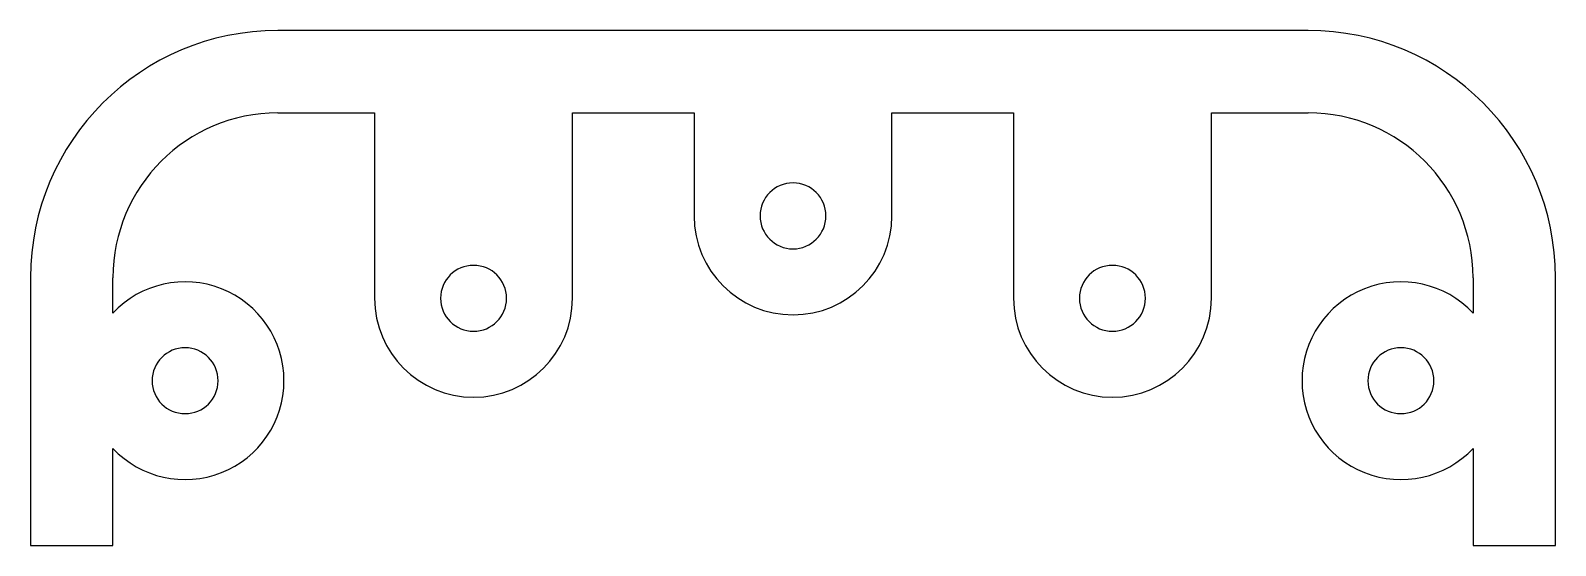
# Model space of a CAD drawing. Header units: millimetres. Extents: x -37 to 37, y 100 to 125.
import ezdxf

# ---------------------------------------------------------------- set-up
doc = ezdxf.new("R2010")
doc.units = ezdxf.units.MM
doc.layers.add('CUT', color=7, linetype='Continuous')

msp = doc.modelspace()

# ---------------------------------------------------------------- linework, layer by layer
at = {"layer": 'CUT'}
for p, q in [((25, 125), (-25, 125)), ((-25, 121), (-20.3, 121)), ((-20.3, 121), (-20.3, 112)), ((-10.7, 112), (-10.7, 121)), ((-10.7, 121), (-4.8, 121)), ((-4.8, 121), (-4.8, 116)), ((4.8, 116), (4.8, 121)), ((4.8, 121), (10.7, 121)), ((10.7, 121), (10.7, 112)), ((20.3, 112), (20.3, 121)), ((20.3, 121), (25, 121)), ((-37, 113), (-37, 100)), ((-33, 111.285), (-33, 113)), ((33, 113), (33, 111.285)), ((37, 100), (37, 113)), ((-33, 100), (-33, 104.715)), ((33, 104.715), (33, 100)), ((-37, 100), (-33, 100)), ((33, 100), (37, 100))]:
    msp.add_line(p, q, dxfattribs=at)
for centre, radius, start, end in [((-25, 113), 12, 90, 180), ((25, 113), 12, 0, 90), ((-25, 113), 8, 90, 180), ((25, 113), 8, 0, 90), ((0, 116), 1.6, 0, 180), ((0, 116), 4.8, 180, 360), ((0, 116), 1.6, 180, 360), ((-15.5, 112), 1.6, 0, 180), ((15.5, 112), 1.6, 0, 180), ((-29.5, 108), 4.8, 223.18342, 496.81658), ((29.5, 108), 4.8, 43.18342, 316.81658), ((-15.5, 112), 4.8, 180, 360), ((-15.5, 112), 1.6, 180, 360), ((15.5, 112), 4.8, 180, 360), ((15.5, 112), 1.6, 180, 360), ((-29.5, 108), 1.6, 0, 180), ((29.5, 108), 1.6, 0, 180), ((-29.5, 108), 1.6, 180, 360), ((29.5, 108), 1.6, 180, 360)]:
    msp.add_arc(centre, radius, start, end, dxfattribs=at)

doc.saveas('drawing.dxf')
